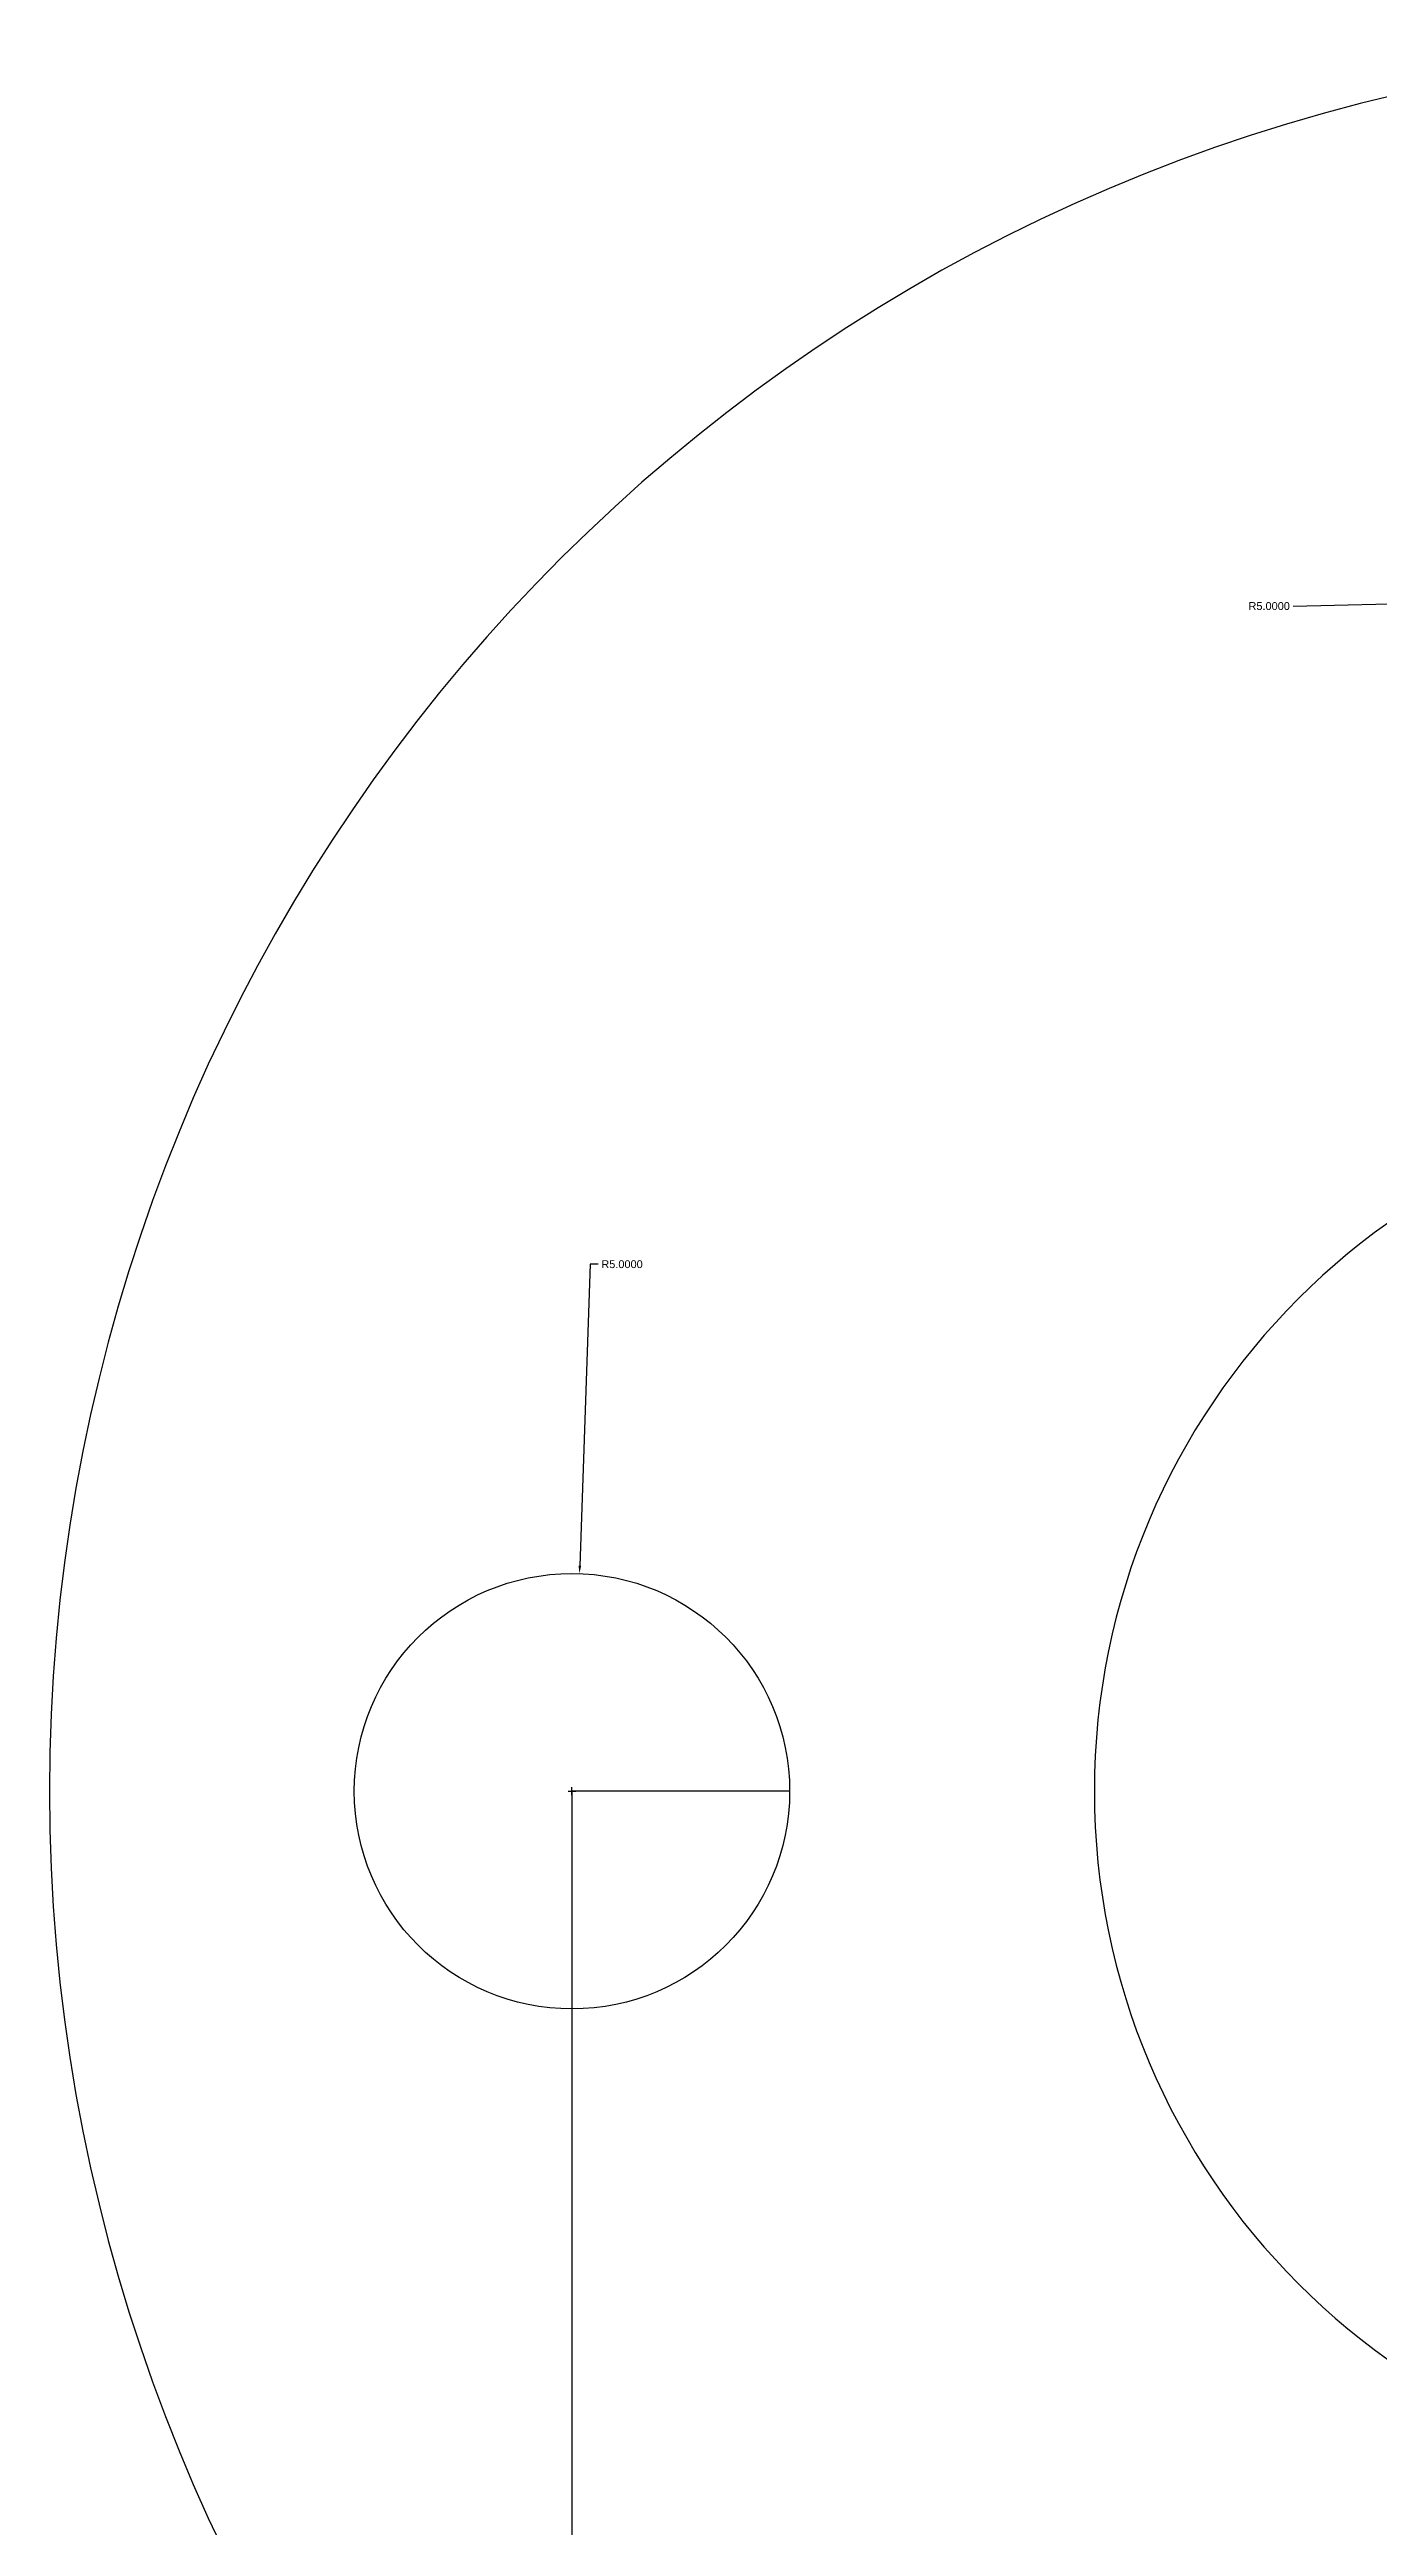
# Model space of a CAD drawing. Header units: inches. Extents: x 34 to 355, y -38 to 174.
# Drawn here: x 257.3 to 287.8, y -4.3 to 52.6 of the extents above; entities that cross this region are included whole.
import ezdxf

# ---------------------------------------------------------------- set-up
doc = ezdxf.new("R2010")
doc.units = ezdxf.units.IN
doc.header["$MEASUREMENT"] = 0
doc.layers.get('Defpoints').update_dxf_attribs({"color": 10})
doc.styles.get("Standard").update_dxf_attribs({"font": 'arial.ttf'})
doc.dimstyles.get("Standard").update_dxf_attribs({"dimtxt": 0.18, "dimasz": 0.18, "dimexe": 0.18, "dimexo": 0.0625, "dimgap": 0.09, "dimtad": 0, "dimtih": 1, "dimtoh": 1, "dimdec": 4, "dimzin": 0, "dimdsep": 46, "dimtxsty": 'Standard', "dimcen": 0.09, "dimadec": 0, "dimazin": 0, "dimtfac": 1, "dimtdec": 4, "dimtofl": 0, "dimtmove": 0, "dimatfit": 3, "dimfxl": 1, "dimtolj": 1, "dimtzin": 0, "dimarcsym": 0})

# ---------------------------------------------------------------- blocks, each defined once
blk = doc.blocks.new('*D22')
at = {"color": 0, "lineweight": -2, "transparency": 16777216}
for p, q in [((285.873, 39.798), (292.13, 39.952)), ((297.219, 40.08), (297.399, 40.08)), ((297.309, 39.99), (297.309, 40.17))]:
    blk.add_line(p, q, dxfattribs=at)
at = {"color": 0, "transparency": 16777216}
blk.add_solid([(292.13, 39.982), (292.131, 39.922), (292.31, 39.957)], dxfattribs=at)
at = {"layer": 'Defpoints', "color": 0, "transparency": 16777216}
for p in [(292.31, 39.957), (297.309, 40.08)]:
    blk.add_point(p, dxfattribs=at)
at = {"color": 0, "transparency": 16777216, "insert": (285.324, 39.798), "char_height": 0.18, "attachment_point": 5}
blk.add_mtext('\\A1;R5.0000', dxfattribs=at)
blk = doc.blocks.new('*D23')
at = {"color": 0, "lineweight": -2, "transparency": 16777216}
for p, q in [((269.729, 24.683), (269.489, 17.757)), ((269.909, 24.683), (269.729, 24.683)), ((269.219, 12.58), (269.399, 12.58)), ((269.309, 12.49), (269.309, 12.67))]:
    blk.add_line(p, q, dxfattribs=at)
at = {"color": 0, "transparency": 16777216}
blk.add_solid([(269.459, 17.758), (269.519, 17.756), (269.482, 17.577)], dxfattribs=at)
at = {"layer": 'Defpoints', "color": 0, "transparency": 16777216}
for p in [(269.482, 17.577), (269.309, 12.58)]:
    blk.add_point(p, dxfattribs=at)
at = {"color": 0, "transparency": 16777216, "insert": (270.459, 24.683), "char_height": 0.18, "attachment_point": 5}
blk.add_mtext('\\A1;R5.0000', dxfattribs=at)

msp = doc.modelspace()

# ---------------------------------------------------------------- linework, layer by layer
for p, q in [((269.30878, 12.57991), (269.30878, -18.15874)), ((274.30878, 12.57991), (269.30878, 12.57991))]:
    msp.add_line(p, q)
msp.add_circle((269.30878, 12.57991), 5)
for radius, start, end in [(40, 23.578178, 336.421822), (16, 90, 270)]:
    msp.add_arc((297.30878, 12.57991), radius, start, end)

# ---------------------------------------------------------------- dimensions: what is measured, and where the dimension line sits
at = {"color": 18, "true_color": 0x000000}
for center, mpoint, picture, middle in [((297.30878, 40.07991), (292.31029, 39.95685), '*D22', (285.87311, 39.79837)), ((269.30878, 12.57991), (269.4824, 17.5769), '*D23', (270.45875, 24.68302))]:
    dim = msp.add_radius_dim(center=center, mpoint=mpoint, dimstyle='Standard', dxfattribs=at)
    dim.commit()
    dim.dimension.update_dxf_attribs({"geometry": picture, "text_midpoint": middle, "dimtype": 164})

doc.saveas('drawing.dxf')
